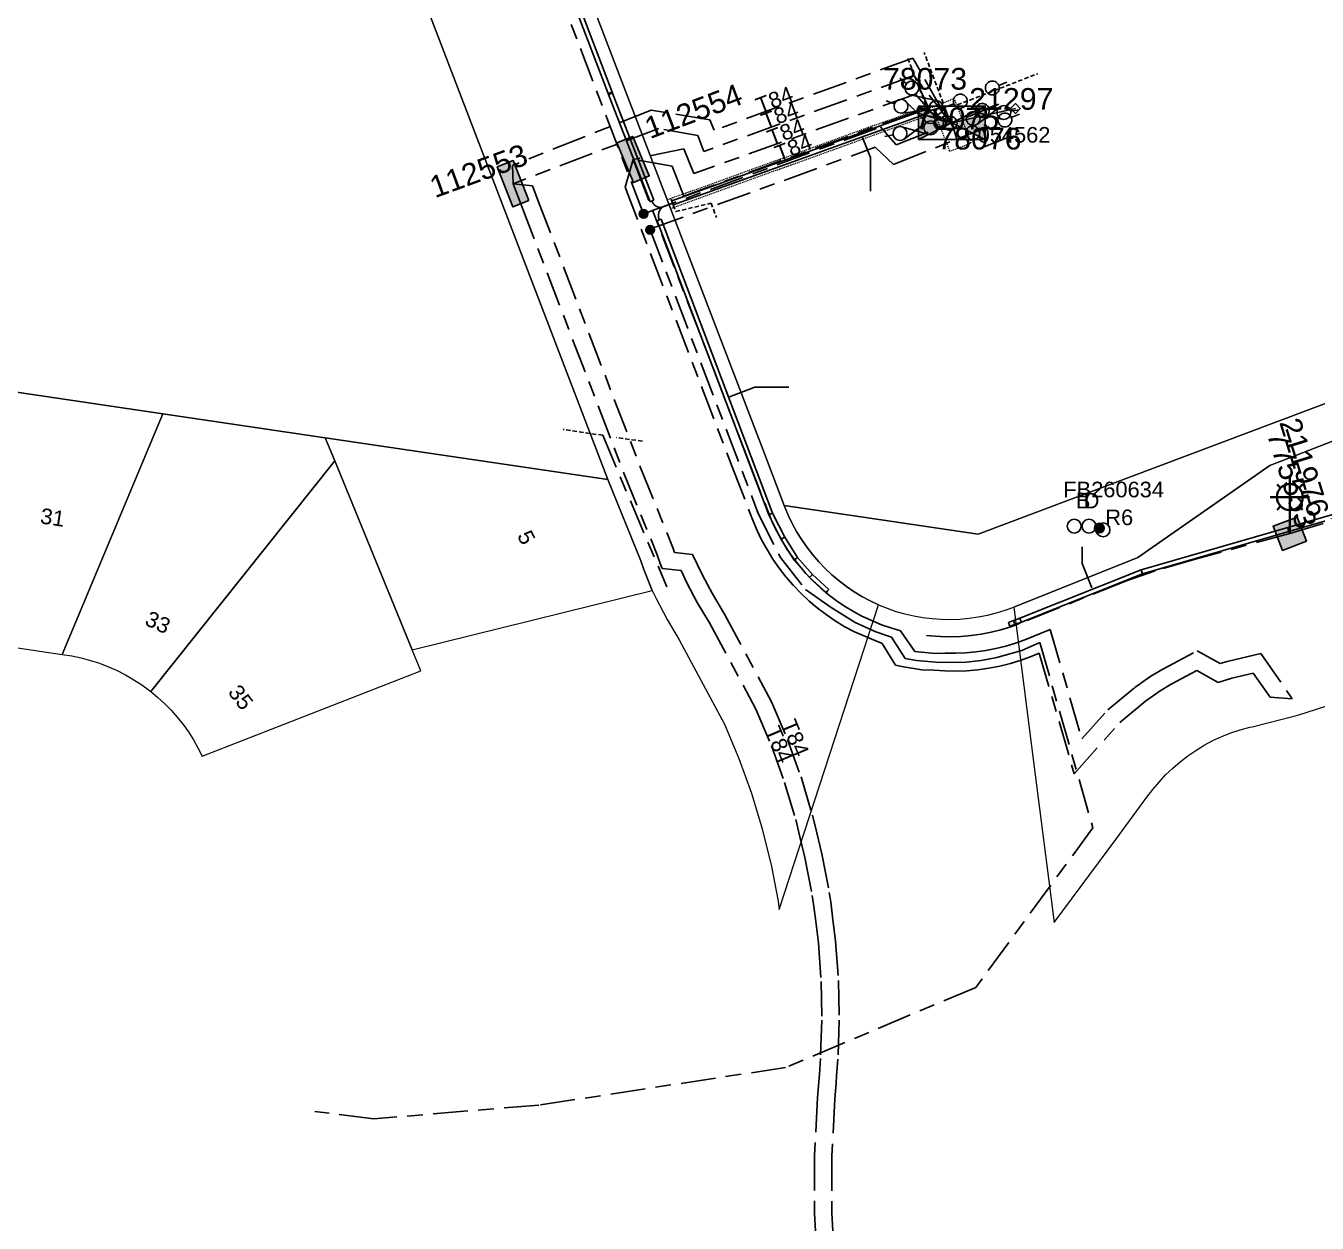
# Model space of a CAD drawing. Header units: metres. Extents: x 308616 to 310825, y 6264327 to 6267194.
# Drawn here: x 308928.1 to 309077, y 6266294.9 to 6266433 of the extents above; entities that cross this region are included whole.
import ezdxf
from ezdxf.enums import TextEntityAlignment as Align

# ---------------------------------------------------------------- set-up
doc = ezdxf.new("R2010")
doc.units = ezdxf.units.M
for name, pattern in [('Cable Exist UG', [8.2, 4, -1.2, 1.8, -1.2]), ('DASHED', [0.75, 0.5, -0.25]), ('HIDDEN', [0.375, 0.25, -0.125]), ('HIDDEN2', [0.1875, 0.125, -0.0625])]:
    doc.linetypes.add(name, pattern=pattern)
doc.layers.get('0').update_dxf_attribs({"color": 6})
for name, color, linetype in [('_User Miscellaneous9', 7, 'Continuous'), ('Equip_HV_EXT', 7, 'Continuous'), ('Equip_LV_EXT', 7, 'Continuous'), ('Equip_SP_SL_EXT', 7, 'Continuous'), ('Mains_HV_EXT', 7, 'Continuous'), ('Mains_LV_EXT', 7, 'Continuous'), ('Mains_LV_SL_EXT', 7, 'Continuous'), ('Services_SP_EXT', 7, 'Continuous'), ('Sub_SP_EXT', 7, 'Continuous'), ('SupportsUG_SP_LV_EXT', 7, 'Continuous'), ('SupportsUG_SP_LV_SL_EXT', 7, 'Continuous'), ('Trench_SP_EXT', 7, 'Continuous')]:
    doc.layers.add(name, color=color, linetype=linetype)
for name, color, linetype, lineweight in [('Cadastre Land Parcels_SP_EXT', 7, 'Continuous', 5), ('Cadastre Other Property_SP_EXT', 7, 'HIDDEN', 5), ('Cadastre Roads_SP_EXT', 7, 'Continuous', 5)]:
    doc.layers.add(name, color=color, linetype=linetype, lineweight=lineweight)
doc.layers.add('UNKNOWN_FEATURES', color=1, linetype='DASHED', plot=False)
doc.styles.add('COLUMN_LABEL', font='arial.ttf')
doc.styles.add('iecARIAL', font='arial.ttf', dxfattribs={"height": 2})
doc.styles.add('POLE_LABEL', font='arial.ttf')
doc.styles.get("Standard").update_dxf_attribs({"font": 'arial.ttf'})
doc.styles.add('SWITCH_LABEL', font='arial.ttf', dxfattribs={"height": 2.5})

# ---------------------------------------------------------------- blocks, each defined once
blk = doc.blocks.new('SUB_PADMOUNT_EXT')
for points in [[(0, 0), (-3.84, 1.92), (-3.84, -1.92)], [(0, 0), (3.84, 1.92), (3.84, -1.92)]]:
    blk.add_hatch(color=256).paths.add_polyline_path(points)
for p, q in [((3.84, 1.92), (-3.84, -1.92)), ((-3.84, 1.92), (3.84, -1.92))]:
    blk.add_line(p, q)
blk.add_lwpolyline([(-3.84, -1.92), (3.84, -1.92), (3.84, 1.92), (-3.84, 1.92)], close=True)
for tag, height, flags, p in [('ASSET_NUM', 2.5, 8, (2, 2)), ('STREET_CODE', 0.2, 9, (1.5, 0)), ('CONSTRUCTED_VOLTAGE', 0.2, 9, (1.5, -0.2)), ('OPERATING_VOLTAGE', 0.2, 9, (1.5, -0.6)), ('ORIENTATION', 0.2, 9, (1.5, -0.8)), ('OWNED_BY', 0.2, 9, (1.5, -1)), ('OPERATED_BY', 0.2, 9, (1.5, -1.2)), ('NO_PHASES', 0.2, 9, (1.5, -0.4)), ('MAINTAINED_BY', 0.2, 9, (1.5, -1.4)), ('SECONDARY_VOLTAGE', 0.2, 9, (1.5, -1.6)), ('STATE', 0.2, 9, (1.5, -1.8)), ('SUBSTATION_TYPE', 0.2, 9, (1.5, -2.2)), ('STREETNAME', 0.2, 9, (1.5, -3)), ('PARENT', 0.2, 9, (1.5, -2)), ('USAGE', 0.2, 9, (1.5, -2.4)), ('LEGEND', 0.2, 9, (1.5, -2.6)), ('LOCATION', 0.2, 9, (1.5, -2.8)), ('SUBURB', 0.2, 9, (1.5, -3.2)), ('Z', 0.2, 1, (1.5, -3.6)), ('NOTES', 0.2, 9, (1.5, -3.4))]:
    blk.add_attdef(tag, text='', height=height, dxfattribs=dict(flags=flags)).set_placement(p, align=Align.MIDDLE_LEFT)
blk = doc.blocks.new('COLUMN_EXT')
blk.add_hatch(color=256).paths.add_polyline_path([(-1.49, 1.48), (-1.49, -1.49), (1.48, -1.49), (1.48, 1.48)])
blk.add_lwpolyline([(-1.49, -1.49), (1.48, -1.49), (1.48, 1.48), (-1.49, 1.48)], close=True)
for tag, height, style, flags, p in [('ASSET_NUM', 2.5, 'COLUMN_LABEL', 8, (2, 2)), ('STRUCTURE_PLANT_NUMBER', 0.2, 'POLE_LABEL', 9, (1.81, 0.03)), ('STREET_CODE', 0.2, 'COLUMN_LABEL', 9, (1.81, -0.2))]:
    blk.add_attdef(tag, text='', height=height, dxfattribs=dict(style=style, flags=flags)).set_placement(p, align=Align.MIDDLE_LEFT)
at = {"flags": 9}
for tag, p in [('COLUMN_TYPE', (1.81, -0.4)), ('OWNED_BY', (1.81, -0.6)), ('STATE', (1.81, -0.8)), ('USAGE', (1.81, -1)), ('LEGEND', (1.81, -1.2)), ('LOCATION', (1.81, -1.4)), ('STREETNAME', (1.81, -1.6)), ('SUBURB', (1.81, -1.8)), ('NOTES', (1.81, -2))]:
    blk.add_attdef(tag, text='', height=0.2, dxfattribs=at).set_placement(p, align=Align.MIDDLE_LEFT)
at = {"flags": 1}
blk.add_attdef('Z', (1.81, -2.35), '', height=0.2, dxfattribs=at)
blk = doc.blocks.new('PILLAR_EXT')
blk.add_hatch(color=256).paths.add_polyline_path([(-2.475, 0.99), (-2.475, -0.99), (2.475, -0.99), (2.475, 0.99)])
blk.add_lwpolyline([(-2.475, -0.99), (2.475, -0.99), (2.475, 0.99), (-2.475, 0.99)], close=True)
at = {"style": 'iecARIAL', "flags": 8}
blk.add_attdef('ASSET_NUM', (1.5, 3.5), '', height=2.5, dxfattribs=at)
for tag, p, flags in [('OWNED_BY', (0, -0.2), 9), ('STATE', (0, -0.4), 9), ('SUPPORT_TYPE', (0, -0.6), 9), ('USAGE', (0, -0.8), 9), ('LEGEND', (0, -1), 9), ('LOCATION', (0, -1.2), 9), ('NOTES', (0, -1.4), 9), ('PARENT', (0, -1.6), 9), ('STREETNAME', (0, -1.8), 9), ('SUBURB', (0, -2), 1)]:
    blk.add_attdef(tag, p, '', height=0.2, dxfattribs=dict(flags=flags))
blk = doc.blocks.new('DUCT_EXT')
blk.add_circle((0, 0.8), 0.8)
at = {"flags": 1}
blk.add_attdef('Z', (0, 0), '', height=0.2, dxfattribs=at)
at = {"flags": 9}
for tag, p in [('DUCT_CODE', (0, 0)), ('XSECT_TYPE', (0, -0.2)), ('STATE', (0, -0.6)), ('FB_REFERENCE', (0, -0.4)), ('NOTES', (0, -0.8))]:
    blk.add_attdef(tag, text='', height=0.2, dxfattribs=at).set_placement(p, align=Align.MIDDLE_LEFT)
blk = doc.blocks.new('SL_LANTERN_EXT')
at = {"lineweight": 40}
for p, q in [((0, 1.97), (0, 6.47)), ((-1.46, 5.68), (-1.06, 5.28)), ((1.46, 5.68), (1.06, 5.28)), ((-2.25, 4.22), (2.25, 4.22)), ((-1.46, 2.76), (-1.06, 3.16)), ((1.46, 2.76), (1.06, 3.16)), ((0, 0), (0, 2.72))]:
    blk.add_line(p, q, dxfattribs=at)
blk.add_circle((0, 4.22), 1.5, dxfattribs=at)
at = {"style": 'iecARIAL', "flags": 8}
blk.add_attdef('ASSET_NUM', (1.5, 1.5), '', height=2.5, dxfattribs=at)
for tag, p, height, flags in [('OPERATING_VOLTAGE', (0.98, -1.65), 0.2, 9), ('CONSTRUCTED_VOLTAGE', (0.98, -0.65), 0.2, 9), ('CONTROL_TYPE', (0.98, -0.85), 0.2, 9), ('LANTERN_PURPOSE', (0.98, -1.05), 0.2, 9), ('LANTERN_TYPE', (0.98, -1.25), 0.2, 9), ('NO_PHASES', (0.98, -1.45), 0.2, 9), ('LNUMBER', (2.18, -3.25), 2.5, 8), ('ORIENTATION', (0.98, -1.85), 0.2, 9), ('OWNED_BY', (0.98, -2.05), 0.2, 9), ('STATE', (0.98, -2.25), 0.2, 9), ('USAGE', (0.98, -2.45), 0.2, 9), ('CEXIST', (0.98, -2.65), 0.2, 9), ('CNEW', (0.98, -2.85), 0.2, 9), ('CNUMBER', (0.98, -3.05), 0.2, 9), ('CREMOVE', (0.98, -3.25), 0.2, 9), ('CREPLACE', (0.98, -3.45), 0.2, 9), ('LKINGHEIGHT', (0.98, -3.65), 0.2, 9), ('LBRACKET', (0.98, -3.85), 0.2, 9), ('LBRACKETVOCAB', (0.98, -4.05), 0.2, 9), ('LCATEGORY', (0.98, -4.25), 0.2, 9), ('LCHARGE1', (0.98, -4.45), 0.2, 9), ('LCHARGE1PERCENT', (0.98, -4.65), 0.2, 9), ('LCHARGE2', (0.98, -4.85), 0.2, 9), ('LCHARGE2PERCENT', (0.98, -5.05), 0.2, 9), ('LCHARGE3', (0.98, -5.25), 0.2, 9), ('LCHARGE3PERCENT', (0.98, -5.45), 0.2, 9), ('LEXIST', (0.98, -5.65), 0.2, 9), ('LLAMP', (0.98, -5.85), 0.2, 9), ('LLAMPVOCAB', (0.98, -6.05), 0.2, 9), ('LMAST', (0.98, -6.25), 0.2, 9), ('LMASTVOCAB', (0.98, -6.45), 0.2, 9), ('LNEW', (0.98, -6.65), 0.2, 9), ('LANTNUMBER', (0.98, -6.85), 0.2, 9), ('LOUTREACH', (0.98, -7.25), 0.2, 9), ('LOUTREACHVOCAB', (0.98, -7.45), 0.2, 9), ('LRATECODE', (0.98, -7.65), 0.2, 9), ('LREMOVE', (0.98, -7.85), 0.2, 9), ('LREPLACE', (0.98, -8.05), 0.2, 9), ('LTYPE', (0.98, -8.25), 0.2, 9), ('LTYPEVOCAB', (0.98, -8.45), 0.2, 9), ('LEGEND', (0.98, -8.65), 0.2, 9), ('LOCATION', (0.98, -8.85), 0.2, 9), ('NOTES', (0.98, -9.05), 0.2, 9), ('STREETNAME', (0.98, -9.25), 0.2, 9), ('SUBURB', (0.98, -9.45), 0.2, 1)]:
    blk.add_attdef(tag, p, '', height=height, dxfattribs=dict(flags=flags))
blk = doc.blocks.new('CCP_EXT')
at = {"flags": 9}
for tag, p in [('STATE', (0, -1.8)), ('LIFE_SUPPORT', (0, -1.6)), ('NOTES', (0, -2))]:
    blk.add_attdef(tag, text='', height=0.2, dxfattribs=at).set_placement(p, align=Align.MIDDLE_LEFT)
blk.add_wipeout([(0, 0.57), (0.57, 0), (0, -0.57), (-0.57, 0)])
blk.add_lwpolyline([(-0.57, 0), (0, 0.57), (0.57, 0), (0, -0.57), (-0.57, 0)])
at = {"flags": 1}
blk.add_attdef('Z', (0, 0), '', height=0.2, dxfattribs=at)
at = {"flags": 9}
for tag, p in [('CCP_TYPE', (0, 0)), ('CONSTRUCTED_VOLTAGE', (0, -0.2)), ('OPERATING_VOLTAGE', (0, -0.6)), ('ORIENTATION', (0, -0.8)), ('OWNED_BY', (0, -1)), ('NO_PHASES', (0, -0.4)), ('USAGE', (0, -1.2)), ('LEGEND', (0, -1.4))]:
    blk.add_attdef(tag, text='', height=0.2, dxfattribs=at).set_placement(p, align=Align.MIDDLE_LEFT)
blk = doc.blocks.new('LV_UG_DFUSE_CLOSED_EXT')
for points in [[(1, 0), (0, 0)], [(5.04, 0.73), (2.16, -0.72)], [(5.05, -0.71), (2.16, 0.72)], [(6.2, 0.01), (7.2, 0.01)]]:
    blk.add_lwpolyline(points)
for centre in [(1.8, 0), (5.4, 0.01)]:
    blk.add_circle(centre, 0.8)
at = {"flags": 9}
for tag, p in [('ACTUAL_STATUS', (0, 0)), ('CONSTRUCTED_VOLTAGE', (0, -0.2)), ('OPERATING_VOLTAGE', (0, -0.6)), ('ORIENTATION', (0, -0.8)), ('STATE', (0, -1)), ('SWITCH_TYPE', (0, -1.2)), ('NO_PHASES', (0, -0.4)), ('USAGE', (0, -1.4)), ('NOTES', (0, -1.6))]:
    blk.add_attdef(tag, text='', height=0.2, dxfattribs=at).set_placement(p, align=Align.MIDDLE_LEFT)
at = {"flags": 1}
blk.add_attdef('Z', (0, 0), '', height=0.2, dxfattribs=at)
blk = doc.blocks.new('SWG_HOLEC_SU_EXT')
blk.add_line((1.8, -2), (5.8, -2))
for points in [[(1, 0), (0, 0)], [(6.6, 0), (7.6, 0)]]:
    blk.add_lwpolyline(points)
for points in [[(1.8, -0.8, 1), (1.8, 0.8, 1)], [(5.8, -0.8, 1), (5.8, 0.8, 1)]]:
    blk.add_lwpolyline(points, format="xyb", close=True)
at = {"style": 'SWITCH_LABEL', "flags": 8}
blk.add_attdef('ASSET_NUM', text='', height=2.5, rotation=179.9544, dxfattribs=at).set_placement((-2.4, 0), align=Align.MIDDLE_LEFT)
at = {"flags": 1}
blk.add_attdef('Z', (0, 0), '', height=0.2, dxfattribs=at)
at = {"flags": 9}
for tag, p in [('ACTUAL_STATUS', (0, -0.4)), ('CONSTRUCTED_VOLTAGE', (0, -0.6)), ('OPERATING_VOLTAGE', (0, -1)), ('ORIENTATION', (0, -1.2)), ('OWNED_BY', (0, -1.4)), ('NO_PHASES', (0, -0.8)), ('STATE', (0, -1.8)), ('SWITCH_TYPE', (0, -2)), ('STREETNAME', (0, -2.6)), ('SUBURB', (0, -2.8)), ('PARENT', (0, -1.6)), ('USAGE', (0, -2.2)), ('LOCATION', (0, -2.4)), ('NOTES', (0, -3))]:
    blk.add_attdef(tag, text='', height=0.2, dxfattribs=at).set_placement(p, align=Align.MIDDLE_LEFT)
at = {"style": 'SWITCH_LABEL', "flags": 9}
blk.add_attdef('STREET_CODE', text='', height=0.2, dxfattribs=at).set_placement((0, -0.2), align=Align.MIDDLE_LEFT)
blk = doc.blocks.new('CABLE_LARGE_EXT')
h = blk.add_hatch(color=256)
edge = h.paths.add_edge_path()
edge.add_arc((0, 0.55), 0.55, 0, 360)
blk.add_circle((0, 0.55), 0.55)
at = {"flags": 1}
blk.add_attdef('Z', (0, 0), '', height=0.2, dxfattribs=at)
at = {"flags": 9}
for tag, p in [('COND_CODE', (0, 0)), ('STATE', (0, -0.4)), ('XSECT_SIZE', (0, -0.6)), ('FB_REFERENCE', (0, -0.2)), ('NOTES', (0, -0.8))]:
    blk.add_attdef(tag, text='', height=0.2, dxfattribs=at).set_placement(p, align=Align.MIDDLE_LEFT)
blk = doc.blocks.new('CONNECTOR_NODE_EXT')
h = blk.add_hatch(color=256)
edge = h.paths.add_edge_path()
edge.add_arc((0, 0), 0.5, 0, 360)
blk.add_circle((0, 0), 0.5)
at = {"flags": 1}
blk.add_attdef('Z', (0, 0), '', height=0.2, dxfattribs=at)
at = {"flags": 9}
for tag, p in [('CONNECTOR_TYPE', (0, 0)), ('CONSTRUCTED_VOLTAGE', (0, -0.2)), ('OPERATING_VOLTAGE', (0, -0.6)), ('ORIENTATION', (0, -0.8)), ('SUBTYPE', (0, -1)), ('NO_PHASES', (0, -0.4)), ('USAGE', (0, -1.2)), ('NOTES', (0, -1.4))]:
    blk.add_attdef(tag, text='', height=0.2, dxfattribs=at).set_placement(p, align=Align.MIDDLE_LEFT)

msp = doc.modelspace()

# ---------------------------------------------------------------- linework, layer by layer
at = {"layer": '_User Miscellaneous9'}
for p, q in [((308943.99, 6266559.69), (308995.24, 6266425.2)), ((308944.43, 6266559.86), (308995.69, 6266425.37)), ((308995.24, 6266425.2), (308995.46, 6266425.29)), ((308995.24, 6266425.2), (308995.28, 6266425.09)), ((308995.27, 6266425.09), (308995.49, 6266425.18)), ((308995.27, 6266425.09), (309000.07, 6266412.73)), ((308995.28, 6266425.09), (308995.5, 6266425.18)), ((308995.69, 6266425.37), (308995.46, 6266425.29)), ((308995.72, 6266425.26), (308995.49, 6266425.18)), ((308995.73, 6266425.26), (308995.5, 6266425.18)), ((308995.69, 6266425.37), (308995.73, 6266425.26)), ((308995.72, 6266425.26), (309000.51, 6266412.9)), ((309002.56, 6266412.82), (309032.06, 6266423.42)), ((309032.06, 6266423.42), (309032.15, 6266423.19)), ((309002.73, 6266412.37), (309032.23, 6266422.97)), ((309032.23, 6266422.97), (309032.15, 6266423.19)), ((309000.07, 6266412.73), (309000.29, 6266412.81)), ((309000.51, 6266412.9), (309000.29, 6266412.81)), ((309002.56, 6266412.82), (309002.64, 6266412.6)), ((309002.73, 6266412.37), (309002.64, 6266412.6)), ((309000.89, 6266410.53), (309001.12, 6266410.62)), ((309000.89, 6266410.53), (309013.76, 6266376.63)), ((309001.34, 6266410.7), (309001.12, 6266410.62)), ((309001.34, 6266410.7), (309014.2, 6266376.82)), ((309095.33, 6266381.47), (309073.59, 6266375.17)), ((309095.46, 6266381.01), (309073.73, 6266374.71)), ((309013.76, 6266376.63), (309013.98, 6266376.73)), ((309013.76, 6266376.63), (309015.18, 6266373.79)), ((309014.2, 6266376.82), (309013.98, 6266376.73)), ((309014.2, 6266376.82), (309015.6, 6266374.03)), ((309073.59, 6266375.17), (309056.69, 6266370.28)), ((309073.73, 6266374.71), (309056.85, 6266369.82)), ((309073.59, 6266375.17), (309073.66, 6266374.94)), ((309073.59, 6266375.17), (309073.66, 6266374.94)), ((309073.73, 6266374.71), (309073.66, 6266374.94)), ((309073.73, 6266374.71), (309073.66, 6266374.94)), ((309015.18, 6266373.79), (309015.39, 6266373.91)), ((309015.18, 6266373.79), (309016.69, 6266371.41)), ((309015.6, 6266374.03), (309015.39, 6266373.91)), ((309015.6, 6266374.03), (309017.08, 6266371.7)), ((309016.69, 6266371.41), (309016.89, 6266371.55)), ((309016.69, 6266371.41), (309018.44, 6266369.39)), ((309017.08, 6266371.7), (309016.89, 6266371.55)), ((309017.08, 6266371.7), (309018.78, 6266369.72)), ((309056.69, 6266370.28), (309042.72, 6266364.69)), ((309056.85, 6266369.82), (309042.89, 6266364.24)), ((309056.69, 6266370.28), (309056.77, 6266370.05)), ((309056.85, 6266369.82), (309056.77, 6266370.05)), ((309018.44, 6266369.39), (309018.61, 6266369.55)), ((309018.44, 6266369.39), (309020.37, 6266367.66)), ((309018.78, 6266369.72), (309018.61, 6266369.55)), ((309018.78, 6266369.72), (309020.69, 6266368.02)), ((309020.37, 6266367.66), (309020.53, 6266367.84)), ((309020.69, 6266368.02), (309020.53, 6266367.84)), ((309041.97, 6266364.42), (309041.38, 6266364.22)), ((309041.38, 6266364.22), (309041.46, 6266363.99)), ((309041.54, 6266363.77), (309041.46, 6266363.99)), ((309042.12, 6266363.97), (309041.54, 6266363.77)), ((309042.72, 6266364.69), (309041.97, 6266364.42)), ((309041.97, 6266364.42), (309042.05, 6266364.2)), ((309042.12, 6266363.97), (309042.05, 6266364.2)), ((309042.89, 6266364.24), (309042.12, 6266363.97)), ((309042.72, 6266364.69), (309042.8, 6266364.46)), ((309042.89, 6266364.24), (309042.8, 6266364.46))]:
    msp.add_line(p, q, dxfattribs=at)
at = {"layer": '_User Miscellaneous9', "linetype": 'Continuous'}
for points in [[(309025.48, 6266413.94), (309025.47, 6266417.84), (309024.57, 6266420.13)], [(309016.06, 6266391.35), (309012.15, 6266391.33), (309009.21, 6266390.21)]]:
    msp.add_lwpolyline(points, dxfattribs=at)
at = {"layer": '_User Miscellaneous9'}
msp.add_lwpolyline([(309049.89, 6266372.92), (309049.89, 6266371), (309051.01, 6266368.21)], dxfattribs=at)
at = {"layer": 'Cadastre Land Parcels_SP_EXT', "linetype": 'Continuous'}
for points in [[(308935.17, 6266587.45), (309013.29, 6266383.58), (309015.54, 6266377.69), (309037.91, 6266374.39), (309103.65, 6266399.14), (309103.65, 6266399.14), (309024.56, 6266605.41)], [(308923.37, 6266391.29), (308943.87, 6266388.26), (308962.61, 6266385.5), (308995.19, 6266380.7), (308915.68, 6266588.19)], [(309103.65, 6266399.14), (309037.91, 6266374.39), (309015.54, 6266377.69), (309015.61, 6266377.51), (309016.03, 6266376.52), (309016.49, 6266375.56), (309017, 6266374.63), (309017.57, 6266373.72), (309018.17, 6266372.84), (309018.83, 6266372), (309019.52, 6266371.19), (309020.26, 6266370.42), (309021.04, 6266369.69), (309021.86, 6266369), (309022.7, 6266368.35), (309023.59, 6266367.75), (309024.5, 6266367.2), (309025.44, 6266366.69), (309026.41, 6266366.24), (309027.4, 6266365.84), (309028.41, 6266365.49), (309029.43, 6266365.2), (309030.47, 6266364.96), (309031.53, 6266364.77), (309032.59, 6266364.65), (309033.65, 6266364.57), (309034.72, 6266364.55), (309035.79, 6266364.59), (309036.85, 6266364.69), (309037.91, 6266364.84), (309038.96, 6266365.04), (309040, 6266365.3), (309041.02, 6266365.61), (309042.02, 6266365.98), (309056.3, 6266371.68), (309071.52, 6266382.29), (309071.52, 6266382.29), (309105.11, 6266395.33)]]:
    msp.add_lwpolyline(points, dxfattribs=at)
for points in [[(308932.29, 6266360.53), (308943.87, 6266388.27), (308923.37, 6266391.29), (308919.13, 6266362.49), (308932.29, 6266360.53)], [(308962.61, 6266385.5), (308943.87, 6266388.27), (308932.29, 6266360.53), (308933.38, 6266360.35), (308934.45, 6266360.12), (308935.52, 6266359.84), (308936.57, 6266359.5), (308937.6, 6266359.1), (308938.6, 6266358.65), (308939.58, 6266358.15), (308940.54, 6266357.6), (308941.46, 6266357), (308942.35, 6266356.35), (308942.49, 6266356.24), (308963.71, 6266382.83), (308962.61, 6266385.5)], [(308962.61, 6266385.5), (308963.71, 6266382.83), (308972.65, 6266361.06), (309000.32, 6266367.89), (308999.35, 6266370.32), (308999, 6266371.31), (308995.19, 6266380.7), (308962.61, 6266385.5)], [(308972.65, 6266361.06), (308963.71, 6266382.83), (308942.49, 6266356.24), (308943.31, 6266355.56), (308944.1, 6266354.84), (308944.84, 6266354.08), (308945.55, 6266353.29), (308946.21, 6266352.45), (308946.83, 6266351.59), (308947.4, 6266350.69), (308947.92, 6266349.76), (308948.4, 6266348.8), (308973.64, 6266358.64), (308972.65, 6266361.06)]]:
    msp.add_lwpolyline(points, close=True, dxfattribs=at)
at = {"layer": 'Cadastre Other Property_SP_EXT', "linetype": 'HIDDEN2'}
msp.add_lwpolyline([(309002.04, 6266412.93), (309002.42, 6266411.95), (309032.04, 6266422.65), (309032.67, 6266422.59), (309033.13, 6266422.33), (309034.6, 6266418.55), (309037.1, 6266419.49), (309035.15, 6266424.64), (309032.67, 6266423.58), (309031.7, 6266423.59), (309002.04, 6266412.93)], close=True, dxfattribs=at)
at = {"layer": 'Cadastre Roads_SP_EXT', "linetype": 'Continuous'}
for points in [[(308915.68, 6266588.19), (308995.19, 6266380.7), (308999, 6266371.31), (308999.35, 6266370.32), (309000.32, 6266367.88), (309000.75, 6266366.98), (309002.02, 6266364.56), (309003.42, 6266362.21), (309008.66, 6266352.48), (309010.32, 6266348.53), (309011.77, 6266344.51), (309013, 6266340.41), (309013.46, 6266338.53), (309014.02, 6266336.26), (309014.82, 6266332.06), (309014.97, 6266331.11), (309020.8, 6266349.03), (309020.8, 6266349.03), (309026.41, 6266366.24), (309025.44, 6266366.69), (309024.5, 6266367.2), (309023.59, 6266367.75), (309022.7, 6266368.35), (309021.86, 6266369), (309021.04, 6266369.69), (309020.26, 6266370.42), (309019.52, 6266371.19), (309018.83, 6266372), (309018.17, 6266372.84), (309017.57, 6266373.72), (309017, 6266374.63), (309016.49, 6266375.56), (309016.03, 6266376.52), (309015.61, 6266377.51), (309015.54, 6266377.69), (309013.29, 6266383.58), (308935.17, 6266587.45)], [(309105.11, 6266395.33), (309071.52, 6266382.29), (309056.3, 6266371.68), (309042.02, 6266365.98), (309044.33, 6266347.83), (309046.65, 6266329.59), (309053.76, 6266339.17), (309057.35, 6266344.05), (309058.03, 6266344.94), (309058.76, 6266345.8), (309059.52, 6266346.62), (309060.33, 6266347.4), (309061.18, 6266348.14), (309062.07, 6266348.83), (309063, 6266349.46), (309063.97, 6266350.05), (309064.97, 6266350.58), (309065.99, 6266351.06), (309067.04, 6266351.48), (309068.12, 6266351.83), (309069.22, 6266352.13), (309069.49, 6266352.19), (309074.75, 6266353.51), (309080.14, 6266355.24)]]:
    msp.add_lwpolyline(points, dxfattribs=at)
at = {"layer": 'Mains_HV_EXT', "linetype": 'Cable Exist UG'}
for points in [[(308999.32, 6266411.32), (308943.04, 6266558.73), (308967.64, 6266561.15), (308970.55, 6266561.37), (308973.55, 6266561.45), (308975.35, 6266561.47), (308976.95, 6266561.27), (308978.73, 6266560.78), (308979.92, 6266560.29), (308981.29, 6266559.51), (308982.71, 6266558.37), (308984.03, 6266556.94), (308998.55, 6266540.48), (309003.66, 6266538.8), (309008.22, 6266539.87), (309008.05, 6266541.79)], [(308999.32, 6266411.32), (309026.65, 6266421.36), (309028.43, 6266419.28), (309034.87, 6266421.83)], [(309000.12, 6266409.6), (309026.04, 6266419), (309028.14, 6266417.02), (309035.45, 6266419.94), (309034.87, 6266421.83)], [(309000.08, 6266409.49), (309012.54, 6266376.77), (309015.1, 6266371.69), (309017.98, 6266368), (309020.95, 6266365.92), (309023.7, 6266364.22), (309026.09, 6266363.13), (309027.89, 6266362.52), (309029.48, 6266360.06), (309030.79, 6266359.83), (309033.47, 6266359.59), (309036.52, 6266359.64), (309038.26, 6266359.84), (309040.05, 6266360.16), (309042.94, 6266360.99), (309045.02, 6266361.88), (309051.13, 6266340.53), (309037.63, 6266322.13), (309015.7, 6266312.89), (308987.22, 6266308.55), (308968.2, 6266306.97), (308961.41, 6266307.83)]]:
    msp.add_lwpolyline(points, dxfattribs=at)
at = {"layer": 'Mains_LV_EXT', "linetype": 'Cable Exist UG'}
for points in [[(309033.72, 6266423.35), (309030.37, 6266429.28), (309030.37, 6266429.28), (309007.46, 6266420.97), (309006.97, 6266422.16), (309000.2, 6266423.3), (308984.21, 6266416.92), (308984.26, 6266414.8)], [(309034.72, 6266421.86), (309030.48, 6266427.27), (309006.27, 6266418.52), (309005.59, 6266420.36), (309001.06, 6266421.18), (308984.26, 6266414.8)], [(309033.08, 6266422.34), (309030.67, 6266425.12), (309030.67, 6266425.12), (309005.11, 6266415.97), (309003.97, 6266418.82), (308998.11, 6266417.6)], [(309034.94, 6266421.8), (309030.61, 6266423.06), (309003.95, 6266413.38), (309002.62, 6266416.83), (308998.11, 6266417.6)], [(308998.11, 6266417.6), (308997.19, 6266414.4), (308997.19, 6266414.4), (309009.55, 6266382.14), (309011.81, 6266376.26), (309011.9, 6266376.02), (309012.38, 6266374.88), (309012.93, 6266373.73), (309013.55, 6266372.61), (309014.22, 6266371.52), (309014.95, 6266370.47), (309015.73, 6266369.47), (309016.56, 6266368.5), (309017.45, 6266367.58), (309018.38, 6266366.7), (309019.35, 6266365.88), (309020.37, 6266365.11), (309021.42, 6266364.39), (309022.51, 6266363.72), (309023.62, 6266363.13), (309026.83, 6266361.8), (309028.38, 6266359.28), (309029.28, 6266359.08), (309031.4, 6266358.75), (309032.77, 6266358.7), (309034.05, 6266358.62), (309035.33, 6266358.6), (309036.6, 6266358.64), (309037.88, 6266358.75), (309039.14, 6266358.93), (309040.4, 6266359.18), (309041.64, 6266359.49), (309042.86, 6266359.86), (309044.02, 6266360.29), (309044.95, 6266360.66), (309048.97, 6266346.75), (309054.23, 6266352.69), (309057.18, 6266355.13), (309058.9, 6266356.33), (309060.17, 6266357.08), (309063.13, 6266358.66), (309065.59, 6266357.29), (309067.15, 6266357.79), (309069.63, 6266358.37), (309071.56, 6266355.59), (309074.12, 6266355.41)], [(308998.11, 6266417.6), (308998.49, 6266416.6), (308998.49, 6266416.6), (309011.42, 6266382.86), (309013.68, 6266376.98), (309013.76, 6266376.76), (309014.2, 6266375.7), (309014.71, 6266374.65), (309015.28, 6266373.62), (309015.89, 6266372.62), (309016.56, 6266371.66), (309017.28, 6266370.73), (309018.04, 6266369.85), (309018.85, 6266369), (309019.71, 6266368.2), (309020.6, 6266367.44), (309021.54, 6266366.73), (309022.5, 6266366.07), (309023.51, 6266365.46), (309024.49, 6266364.93), (309026.75, 6266363.95), (309026.75, 6266363.95), (309027.81, 6266363.58), (309028.94, 6266363.26), (309030.59, 6266360.85), (309032.95, 6266360.61), (309034.11, 6266360.68), (309035.29, 6266360.66), (309036.46, 6266360.71), (309037.63, 6266360.81), (309038.79, 6266360.97), (309039.94, 6266361.2), (309041.08, 6266361.48), (309042.2, 6266361.83), (309043.28, 6266362.22), (309046.21, 6266363.39), (309049.85, 6266350.77), (309049.85, 6266350.77), (309052.84, 6266354.13), (309055.97, 6266356.72), (309057.81, 6266358.01), (309059.19, 6266358.83), (309063.15, 6266360.94), (309065.81, 6266359.46), (309066.62, 6266359.72), (309070.5, 6266360.62), (309074.12, 6266355.41)], [(308984.26, 6266414.8), (308985.27, 6266412.17), (308985.27, 6266412.17), (308997.05, 6266381.43), (309000.87, 6266372.02), (309001.23, 6266371.02), (309001.46, 6266370.42), (309003.65, 6266370.19), (309003.65, 6266370.19), (309004.32, 6266368.78), (309005.51, 6266366.51), (309006.9, 6266364.18), (309012.28, 6266354.2), (309014.05, 6266349.99), (309015.57, 6266345.76), (309016.86, 6266341.47), (309017.35, 6266339.48), (309017.93, 6266337.11), (309018.76, 6266332.74), (309018.92, 6266331.73), (309019.13, 6266330.02), (309019.13, 6266330.02), (309019.47, 6266327.27), (309019.79, 6266322.82), (309019.87, 6266318.36), (309019.72, 6266313.93), (309019.59, 6266312.08), (309019.51, 6266311.25), (309019.36, 6266309.42), (309019.03, 6266302.72), (309019.04, 6266296.04), (309019.41, 6266289.37)], [(308984.26, 6266414.8), (308986.49, 6266414.57), (308986.49, 6266414.57), (308987.14, 6266412.89), (308998.91, 6266382.17), (309002.74, 6266372.73), (309002.9, 6266372.28), (309004.97, 6266372.06), (309006.11, 6266369.68), (309007.26, 6266367.49), (309008.64, 6266365.17), (309014.08, 6266355.07), (309015.91, 6266350.71), (309017.47, 6266346.39), (309018.79, 6266341.99), (309019.29, 6266339.96), (309019.88, 6266337.53), (309020.73, 6266333.08), (309020.9, 6266332), (309021.12, 6266330.26), (309021.46, 6266327.47), (309021.79, 6266322.91), (309021.87, 6266318.35), (309021.72, 6266313.83), (309021.58, 6266311.92), (309021.51, 6266311.08), (309021.36, 6266309.29), (309021.03, 6266302.67), (309021.04, 6266296.1), (309021.4, 6266289.53)]]:
    msp.add_lwpolyline(points, dxfattribs=at)
at = {"layer": 'Mains_LV_SL_EXT', "linetype": 'Cable Exist UG'}
for points in [[(309073.84, 6266374.45), (309095.42, 6266380.97)], [(309073.84, 6266374.45), (309063.06, 6266371.56), (309063.06, 6266371.56), (309058.3, 6266370.18), (309054.88, 6266368.96), (309054.88, 6266368.96), (309042.74, 6266364.11), (309041.65, 6266363.72), (309040.53, 6266363.37), (309039.39, 6266363.09), (309038.24, 6266362.86), (309037.08, 6266362.7), (309035.91, 6266362.6), (309034.74, 6266362.55), (309033.57, 6266362.57), (309032.4, 6266362.65), (309031.93, 6266362.71)]]:
    msp.add_lwpolyline(points, dxfattribs=at)
at = {"layer": 'Trench_SP_EXT', "linetype": 'Cable Exist UG'}
for points in [[(309031.75, 6266423.04), (309033.17, 6266423.47), (309033.17, 6266423.47, -0.333034), (309034.14, 6266423.37), (309034.14, 6266423.37), (309034.63, 6266422)], [(309001.47, 6266412.09, -0.374117), (309000.3, 6266412.77)], [(309001.47, 6266412.09, 0.311431), (309001.12, 6266410.62)]]:
    msp.add_lwpolyline(points, format="xyb", dxfattribs=at)
for points in [[(309002.73, 6266412.57), (309001.47, 6266412.09)], [(308994.6, 6266385.79), (309002, 6266368.3)]]:
    msp.add_lwpolyline(points, dxfattribs=at)
at = {"layer": 'UNKNOWN_FEATURES'}
for points in [[(309034.14, 6266423.37), (309031.67, 6266429.95)], [(309032.15, 6266423.19), (309029.79, 6266429.26)], [(309002.48, 6266413.02), (309003.02, 6266411.59), (309007.1, 6266412.55), (309007.72, 6266410.92)], [(308994.6, 6266385.79), (308990.04, 6266386.47)], [(308999.18, 6266385.11), (308996.14, 6266385.54)]]:
    msp.add_lwpolyline(points, dxfattribs=at)

# ---------------------------------------------------------------- block references
at = {"layer": '_User Miscellaneous9', "rotation": 269.9999999999998}
for p in [(309048.18, 6266375.31), (309049.88, 6266375.31), (309051.5, 6266374.89)]:
    msp.add_blockref('DUCT_EXT', p, dxfattribs=at)
at = {"layer": '_User Miscellaneous9'}
msp.add_blockref('CABLE_LARGE_EXT', (309051.87, 6266374.54), dxfattribs=at)
at = {"layer": 'Equip_HV_EXT'}
ref = msp.add_blockref('SWG_HOLEC_SU_EXT', (309033, 6266421.09), dxfattribs=dict(at, rotation=21.91938300221968))
ref.add_attrib('ASSET_NUM', '78075', dxfattribs={"layer": '0', "height": 2.5, "style": 'SWITCH_LABEL'}).set_placement((309030.61, 6266422.34), align=Align.MIDDLE_LEFT)
for p in [(308999.32, 6266411.32), (309000.08, 6266409.49)]:
    msp.add_blockref('CONNECTOR_NODE_EXT', p, dxfattribs=at)
at = {"layer": 'Equip_LV_EXT'}
for p, rotation in [((309034.45, 6266422.44), 140.9325538014123), ((309034.09, 6266421.93), 160.3461763008902), ((309034.2, 6266421.56), 190.2923585890753)]:
    msp.add_blockref('LV_UG_DFUSE_CLOSED_EXT', p, dxfattribs=dict(at, rotation=rotation))
at = {"layer": 'Equip_SP_SL_EXT'}
ref = msp.add_blockref('SL_LANTERN_EXT', (309073.84, 6266374.45), dxfattribs=at)
ref.add_attrib('ASSET_NUM', '211976', dxfattribs={"layer": '0', "height": 2.5, "rotation": 287.2581, "style": 'iecARIAL'}).set_placement((309075.34, 6266375.95), align=Align.BOTTOM_RIGHT)
at = {"layer": 'Sub_SP_EXT'}
ref = msp.add_blockref('SUB_PADMOUNT_EXT', (309034.87, 6266421.83), dxfattribs=at)
ref.add_attrib('ASSET_NUM', '21297', dxfattribs={"layer": '0', "height": 2.5}).set_placement((309036.87, 6266422.58), align=Align.BOTTOM_LEFT)
at = {"layer": 'SupportsUG_SP_LV_EXT'}
ref = msp.add_blockref('PILLAR_EXT', (308998.11, 6266417.6), dxfattribs=dict(at, rotation=292.682001549046))
ref.add_attrib('ASSET_NUM', '112554', dxfattribs={"layer": '0', "height": 2.5, "rotation": 20.8087, "style": 'iecARIAL'}).set_placement((308999.61, 6266421.1), align=Align.MIDDLE_LEFT)
ref = msp.add_blockref('PILLAR_EXT', (308984.26, 6266414.8), dxfattribs=dict(at, rotation=111.2372494474598))
ref.add_attrib('ASSET_NUM', '112553', dxfattribs={"layer": '0', "height": 2.5, "rotation": 20.1154, "style": 'iecARIAL'}).set_placement((308985.76, 6266418.3), align=Align.MIDDLE_RIGHT)
at = {"layer": 'SupportsUG_SP_LV_SL_EXT'}
ref = msp.add_blockref('COLUMN_EXT', (309073.84, 6266374.45), dxfattribs=dict(at, rotation=21.11993462250219))
ref.add_attrib('ASSET_NUM', '775553', dxfattribs={"layer": '0', "height": 2.5, "rotation": 287.3891, "style": 'COLUMN_LABEL'}).set_placement((309075.84, 6266375.2), align=Align.MIDDLE_RIGHT)

# ---------------------------------------------------------------- texts
at = {"layer": '_User Miscellaneous9'}
for s, p in [('FB260634', (309047.72, 6266378.64)), ('B', (309049.17, 6266377.36)), ('D', (309050.07, 6266377.36)), ('R6', (309052.56, 6266375.43))]:
    msp.add_text(s, height=1.8, dxfattribs=at).set_placement(p)
at = {"layer": 'Cadastre Land Parcels_SP_EXT'}
for s, rotation, p in [('31', 351.609, (308929.66, 6266375.64)), ('5', 296.9758, (308984.69, 6266374.23)), ('33', 335.1037, (308941.67, 6266364)), ('35', 307.626, (308951.31, 6266356.14))]:
    msp.add_text(s, height=1.8, rotation=rotation, dxfattribs=at).set_placement(p)
at = {"layer": 'Cadastre Other Property_SP_EXT'}
msp.add_text('054562', height=1.8, dxfattribs=at).set_placement((309037.84, 6266419.54))
at = {"layer": 'Mains_LV_EXT'}
for rotation, p in [(21.005, (309012.71, 6266422.87)), (21.005, (309013.33, 6266421.07)), (20.846, (309014.02, 6266419.16)), (20.846, (309014.89, 6266417.36)), (292.7717, (309013.29, 6266351.79)), (292.7717, (309015.14, 6266352.55))]:
    msp.add_text('T84', height=1.8, rotation=rotation, dxfattribs=at).set_placement(p)

# ---------------------------------------------------------------- next in the draw order: block references
at = {"layer": 'Services_SP_EXT'}
msp.add_blockref('CCP_EXT', (309042.19, 6266423.48), dxfattribs=at)

# ---------------------------------------------------------------- next in the draw order: block references
msp.add_blockref('CCP_EXT', (309042.19, 6266423.48), dxfattribs=at)

# ---------------------------------------------------------------- next in the draw order: linework, layer by layer
msp.add_lwpolyline([(309034.87, 6266421.83), (309042.19, 6266423.48)], dxfattribs=at)
at = {"layer": 'UNKNOWN_FEATURES'}
msp.add_lwpolyline([(309035.52, 6266423.9), (309036.93, 6266424.45), (309044.77, 6266427.49)], dxfattribs=at)

# ---------------------------------------------------------------- next in the draw order: block references
at = {"layer": 'Equip_HV_EXT'}
ref = msp.add_blockref('SWG_HOLEC_SU_EXT', (309034.17, 6266423.65), dxfattribs=dict(at, rotation=22.20213442511831))
ref.add_attrib('ASSET_NUM', '78073', dxfattribs={"layer": '0', "height": 2.5, "style": 'SWITCH_LABEL'}).set_placement((309031.77, 6266424.9), align=Align.BOTTOM_CENTER)
ref = msp.add_blockref('SWG_HOLEC_SU_EXT', (309035.59, 6266420), dxfattribs=dict(at, rotation=21.75608078721227))
ref.add_attrib('ASSET_NUM', '78076', dxfattribs={"layer": '0', "height": 2.5, "style": 'SWITCH_LABEL'}).set_placement((309033.19, 6266421.25), align=Align.TOP_LEFT)
at = {"layer": 'Equip_LV_EXT', "rotation": 10.81368404906017}
msp.add_blockref('LV_UG_DFUSE_CLOSED_EXT', (309035.55, 6266421.98), dxfattribs=at)

doc.saveas('drawing.dxf')
